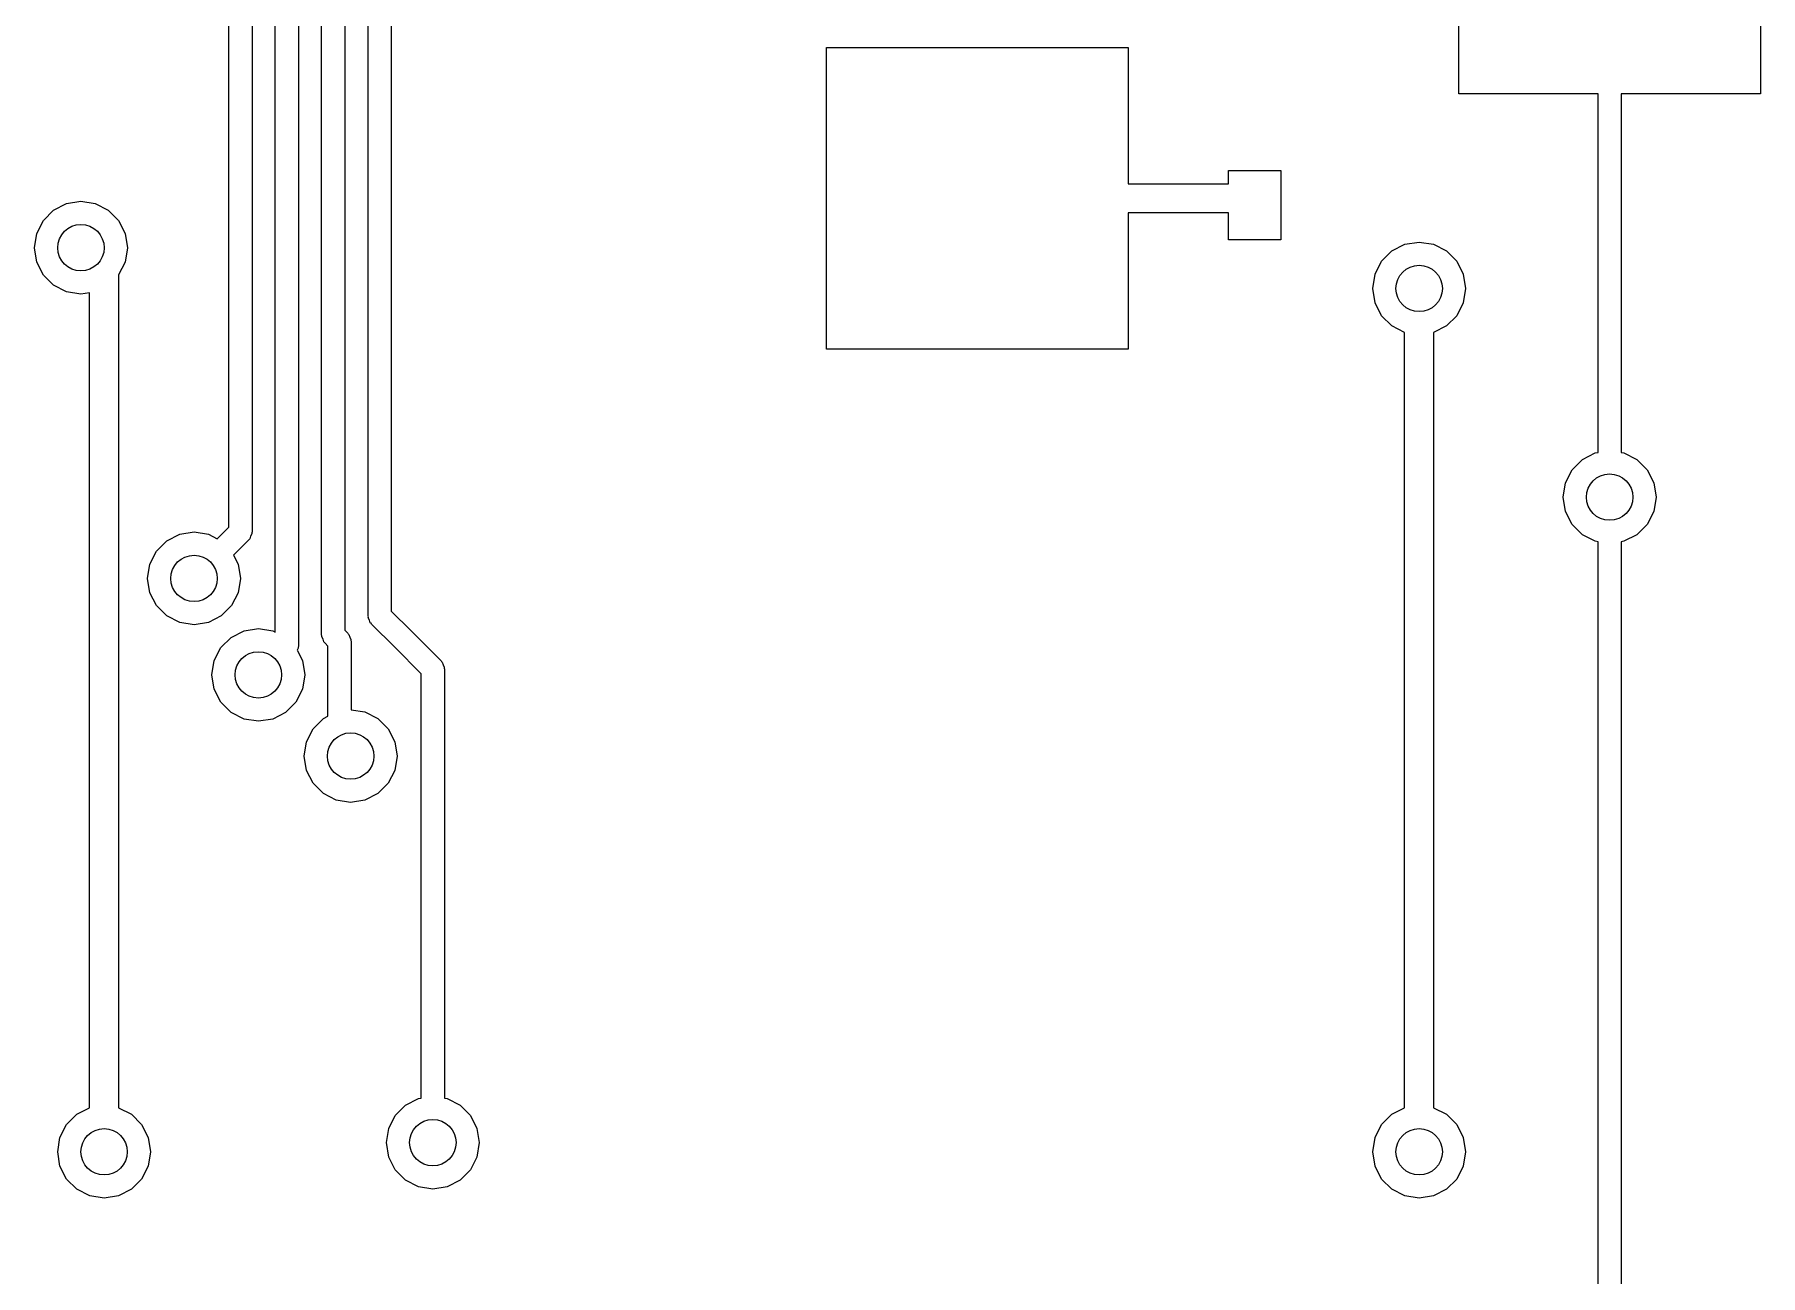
# Model space of a CAD drawing. Extents: x 3.08 to 9.53, y -3.21 to -0.59.
# Drawn here: x 4.41 to 4.996, y -2.189 to -1.768 of the extents above; entities that cross this region are included whole.
import ezdxf

# ---------------------------------------------------------------- set-up
doc = ezdxf.new("R2010")
doc.units = 0
doc.header["$MEASUREMENT"] = 0
doc.layers.add('BLACK', color=7, linetype='CONTINUOUS')

msp = doc.modelspace()

# ---------------------------------------------------------------- linework, layer by layer
at = {"layer": 'BLACK', "linetype": 'CONTINUOUS'}
for p, q in [((4.5315, -1.68642), (4.5315, -1.96384)), ((4.8937, -1.78839), (4.8937, -1.68602)), ((4.99606, -1.68602), (4.99606, -1.78839)), ((4.52362, -1.96547), (4.52362, -1.68805)), ((4.50787, -1.97197), (4.50787, -1.69454)), ((4.51575, -1.69291), (4.51575, -1.97034)), ((4.49213, -1.97096), (4.49213, -1.70244)), ((4.5, -1.70079), (4.5, -1.97583)), ((4.48425, -1.70866), (4.48425, -1.93701)), ((4.47638, -1.93538), (4.47638, -1.71029)), ((4.67913, -1.875), (4.67913, -1.77264)), ((4.67913, -1.77264), (4.78149, -1.77264)), ((4.78149, -1.77264), (4.78149, -1.8189)), ((4.94094, -1.78839), (4.8937, -1.78839)), ((4.94094, -1.91005), (4.94094, -1.78839)), ((4.99606, -1.78839), (4.94882, -1.78839)), ((4.94882, -1.78839), (4.94882, -1.91005)), ((4.81561, -1.8189), (4.81561, -1.8143)), ((4.81561, -1.8143), (4.83333, -1.8143)), ((4.83333, -1.8143), (4.83333, -1.83793)), ((4.78149, -1.8189), (4.81561, -1.8189)), ((4.41694, -1.82781), (4.42133, -1.82557)), ((4.42133, -1.82557), (4.4262, -1.8248)), ((4.4262, -1.8248), (4.43106, -1.82557)), ((4.43106, -1.82557), (4.43545, -1.82781)), ((4.41122, -1.83568), (4.41346, -1.83129)), ((4.41346, -1.83129), (4.41694, -1.82781)), ((4.43545, -1.82781), (4.43894, -1.83129)), ((4.43894, -1.83129), (4.44117, -1.83568)), ((4.81561, -1.82874), (4.78149, -1.82874)), ((4.78149, -1.82874), (4.78149, -1.875)), ((4.81561, -1.83793), (4.81561, -1.82874)), ((4.41045, -1.84055), (4.41122, -1.83568)), ((4.44117, -1.83568), (4.44195, -1.84055)), ((4.83333, -1.83793), (4.81561, -1.83793)), ((4.87538, -1.83939), (4.88025, -1.83862)), ((4.88025, -1.83862), (4.88511, -1.83939)), ((4.41122, -1.84542), (4.41045, -1.84055)), ((4.44195, -1.84055), (4.44117, -1.84542)), ((4.86751, -1.84511), (4.87099, -1.84163)), ((4.87099, -1.84163), (4.87538, -1.83939)), ((4.88511, -1.83939), (4.8895, -1.84163)), ((4.8895, -1.84163), (4.89299, -1.84511)), ((4.41346, -1.84981), (4.41122, -1.84542)), ((4.41694, -1.85329), (4.41346, -1.84981)), ((4.44117, -1.84542), (4.43897, -1.84973)), ((4.43897, -1.84973), (4.43897, -2.13236)), ((4.8645, -1.85437), (4.86527, -1.8495)), ((4.86527, -1.8495), (4.86751, -1.84511)), ((4.89299, -1.84511), (4.89522, -1.8495)), ((4.89522, -1.8495), (4.896, -1.85437)), ((4.42133, -1.85553), (4.41694, -1.85329)), ((4.4262, -1.8563), (4.42133, -1.85553)), ((4.42913, -1.85583), (4.4262, -1.8563)), ((4.42913, -2.13236), (4.42913, -1.85583)), ((4.86527, -1.85924), (4.8645, -1.85437)), ((4.896, -1.85437), (4.89522, -1.85924)), ((4.86751, -1.86363), (4.86527, -1.85924)), ((4.89522, -1.85924), (4.89299, -1.86363)), ((4.87099, -1.86711), (4.86751, -1.86363)), ((4.87533, -1.86932), (4.87099, -1.86711)), ((4.8895, -1.86711), (4.88517, -1.86932)), ((4.89299, -1.86363), (4.8895, -1.86711)), ((4.87533, -2.13236), (4.87533, -1.86932)), ((4.88517, -1.86932), (4.88517, -2.13236)), ((4.78149, -1.875), (4.67913, -1.875)), ((4.93214, -1.91592), (4.93563, -1.91244)), ((4.93563, -1.91244), (4.94002, -1.9102)), ((4.94002, -1.9102), (4.94094, -1.91005)), ((4.94882, -1.91005), (4.94975, -1.9102)), ((4.94975, -1.9102), (4.95414, -1.91244)), ((4.95414, -1.91244), (4.95762, -1.91592)), ((4.92913, -1.92518), (4.9299, -1.92031)), ((4.9299, -1.92031), (4.93214, -1.91592)), ((4.95762, -1.91592), (4.95986, -1.92031)), ((4.95986, -1.92031), (4.96063, -1.92518)), ((4.9299, -1.93004), (4.92913, -1.92518)), ((4.96063, -1.92518), (4.95986, -1.93004)), ((4.93214, -1.93443), (4.9299, -1.93004)), ((4.95986, -1.93004), (4.95762, -1.93443)), ((4.45531, -1.94002), (4.4597, -1.93778)), ((4.4597, -1.93778), (4.46457, -1.93701)), ((4.46457, -1.93701), (4.46943, -1.93778)), ((4.46943, -1.93778), (4.47244, -1.93931)), ((4.47244, -1.93931), (4.47638, -1.93538)), ((4.4842, -1.93762), (4.48378, -1.93845)), ((4.48425, -1.93701), (4.48415, -1.93731)), ((4.48415, -1.93731), (4.4842, -1.93762)), ((4.93563, -1.93792), (4.93214, -1.93443)), ((4.94002, -1.94015), (4.93563, -1.93792)), ((4.95414, -1.93792), (4.94975, -1.94015)), ((4.95762, -1.93443), (4.95414, -1.93792)), ((4.44959, -1.94789), (4.45183, -1.9435)), ((4.45183, -1.9435), (4.45531, -1.94002)), ((4.4831, -1.93979), (4.47801, -1.94488)), ((4.48324, -1.93951), (4.4831, -1.93979)), ((4.4835, -1.93932), (4.48324, -1.93951)), ((4.48378, -1.93845), (4.4835, -1.93932)), ((4.94094, -1.9403), (4.94002, -1.94015)), ((4.94094, -2.35531), (4.94094, -1.9403)), ((4.94975, -1.94015), (4.94882, -1.9403)), ((4.94882, -1.9403), (4.94882, -2.35531)), ((4.44882, -1.95276), (4.44959, -1.94789)), ((4.47801, -1.94488), (4.47954, -1.94789)), ((4.47954, -1.94789), (4.48031, -1.95276)), ((4.44959, -1.95762), (4.44882, -1.95276)), ((4.48031, -1.95276), (4.47954, -1.95762)), ((4.45183, -1.96201), (4.44959, -1.95762)), ((4.47954, -1.95762), (4.47731, -1.96201)), ((4.45531, -1.9655), (4.45183, -1.96201)), ((4.4597, -1.96773), (4.45531, -1.9655)), ((4.47382, -1.9655), (4.46943, -1.96773)), ((4.47731, -1.96201), (4.47382, -1.9655)), ((4.52372, -1.96577), (4.52362, -1.96547)), ((4.52367, -1.96609), (4.52372, -1.96577)), ((4.52409, -1.96691), (4.52367, -1.96609)), ((4.52437, -1.96778), (4.52409, -1.96691)), ((4.5315, -1.96384), (4.53822, -1.97056)), ((4.46457, -1.9685), (4.4597, -1.96773)), ((4.46943, -1.96773), (4.46457, -1.9685)), ((4.47365, -1.97624), (4.47714, -1.97276)), ((4.47714, -1.97276), (4.48153, -1.97052)), ((4.48153, -1.97052), (4.48639, -1.96975)), ((4.48639, -1.96975), (4.49126, -1.97052)), ((4.49126, -1.97052), (4.49213, -1.97096)), ((4.50797, -1.97227), (4.50787, -1.97197)), ((4.50792, -1.97258), (4.50797, -1.97227)), ((4.50834, -1.9734), (4.50792, -1.97258)), ((4.50863, -1.97428), (4.50834, -1.9734)), ((4.51575, -1.97034), (4.51672, -1.97131)), ((4.51672, -1.97131), (4.51686, -1.97159)), ((4.51686, -1.97159), (4.51712, -1.97178)), ((4.51712, -1.97178), (4.5174, -1.97265)), ((4.5174, -1.97265), (4.51782, -1.97347)), ((4.51782, -1.97347), (4.51777, -1.97379)), ((4.52463, -1.96797), (4.52437, -1.96778)), ((4.52478, -1.96825), (4.52463, -1.96797)), ((4.53265, -1.97613), (4.52478, -1.96825)), ((4.53822, -1.97056), (4.53822, -1.97056)), ((4.53822, -1.97056), (4.54839, -1.98073)), ((4.47142, -1.98063), (4.47365, -1.97624)), ((4.49995, -1.97645), (4.4996, -1.97714)), ((4.4996, -1.97714), (4.50137, -1.98063)), ((4.5, -1.97583), (4.4999, -1.97613)), ((4.4999, -1.97613), (4.49995, -1.97645)), ((4.50888, -1.97447), (4.50863, -1.97428)), ((4.50903, -1.97475), (4.50888, -1.97447)), ((4.51, -1.97572), (4.50903, -1.97475)), ((4.51, -1.99951), (4.51, -1.97572)), ((4.51777, -1.97379), (4.51787, -1.97409)), ((4.51787, -1.97409), (4.51787, -1.99731)), ((4.54166, -1.98514), (4.53265, -1.97613)), ((4.53265, -1.97613), (4.53265, -1.97613)), ((4.47065, -1.9855), (4.47142, -1.98063)), ((4.50137, -1.98063), (4.50214, -1.9855)), ((4.54166, -2.1291), (4.54166, -1.98514)), ((4.54839, -1.98073), (4.54853, -1.98101)), ((4.54853, -1.98101), (4.54879, -1.9812)), ((4.54879, -1.9812), (4.54907, -1.98208)), ((4.54907, -1.98208), (4.54949, -1.9829)), ((4.54949, -1.9829), (4.54944, -1.98321)), ((4.54944, -1.98321), (4.54954, -1.98351)), ((4.54954, -1.98351), (4.54954, -2.1291)), ((4.47142, -1.99036), (4.47065, -1.9855)), ((4.47365, -1.99475), (4.47142, -1.99036)), ((4.50137, -1.99036), (4.49914, -1.99475)), ((4.50214, -1.9855), (4.50137, -1.99036)), ((4.47714, -1.99824), (4.47365, -1.99475)), ((4.49914, -1.99475), (4.49565, -1.99824)), ((4.48153, -2.00047), (4.47714, -1.99824)), ((4.48639, -2.00125), (4.48153, -2.00047)), ((4.49126, -2.00047), (4.48639, -2.00125)), ((4.49565, -1.99824), (4.49126, -2.00047)), ((4.50497, -2.00378), (4.50846, -2.0003)), ((4.50846, -2.0003), (4.51, -1.99951)), ((4.51787, -1.99731), (4.52258, -1.99806)), ((4.52258, -1.99806), (4.52697, -2.0003)), ((4.52697, -2.0003), (4.53045, -2.00378)), ((4.50197, -2.01304), (4.50274, -2.00817)), ((4.50274, -2.00817), (4.50497, -2.00378)), ((4.53045, -2.00378), (4.53269, -2.00817)), ((4.53269, -2.00817), (4.53346, -2.01304)), ((4.50274, -2.0179), (4.50197, -2.01304)), ((4.53346, -2.01304), (4.53269, -2.0179)), ((4.50497, -2.02229), (4.50274, -2.0179)), ((4.53269, -2.0179), (4.53045, -2.02229)), ((4.50846, -2.02578), (4.50497, -2.02229)), ((4.51285, -2.02801), (4.50846, -2.02578)), ((4.52697, -2.02578), (4.52258, -2.02801)), ((4.53045, -2.02229), (4.52697, -2.02578)), ((4.51771, -2.02878), (4.51285, -2.02801)), ((4.52258, -2.02801), (4.51771, -2.02878)), ((4.53286, -2.13497), (4.53635, -2.13148)), ((4.53635, -2.13148), (4.54074, -2.12925)), ((4.54074, -2.12925), (4.54166, -2.1291)), ((4.54954, -2.1291), (4.55047, -2.12925)), ((4.55047, -2.12925), (4.55486, -2.13148)), ((4.55486, -2.13148), (4.55834, -2.13497)), ((4.42131, -2.13805), (4.4248, -2.13457)), ((4.4248, -2.13457), (4.42913, -2.13236)), ((4.43897, -2.13236), (4.44331, -2.13457)), ((4.44331, -2.13457), (4.44679, -2.13805)), ((4.53062, -2.13936), (4.53286, -2.13497)), ((4.55834, -2.13497), (4.56058, -2.13936)), ((4.86751, -2.13805), (4.87099, -2.13457)), ((4.87099, -2.13457), (4.87533, -2.13236)), ((4.88517, -2.13236), (4.8895, -2.13457)), ((4.8895, -2.13457), (4.89299, -2.13805)), ((4.41831, -2.14731), (4.41908, -2.14244)), ((4.41908, -2.14244), (4.42131, -2.13805)), ((4.44679, -2.13805), (4.44903, -2.14244)), ((4.44903, -2.14244), (4.4498, -2.14731)), ((4.52985, -2.14422), (4.53062, -2.13936)), ((4.56058, -2.13936), (4.56135, -2.14422)), ((4.8645, -2.14731), (4.86527, -2.14244)), ((4.86527, -2.14244), (4.86751, -2.13805)), ((4.89299, -2.13805), (4.89522, -2.14244)), ((4.89522, -2.14244), (4.896, -2.14731)), ((4.41908, -2.15218), (4.41831, -2.14731)), ((4.4498, -2.14731), (4.44903, -2.15218)), ((4.53062, -2.14909), (4.52985, -2.14422)), ((4.53286, -2.15348), (4.53062, -2.14909)), ((4.56058, -2.14909), (4.55834, -2.15348)), ((4.56135, -2.14422), (4.56058, -2.14909)), ((4.86527, -2.15218), (4.8645, -2.14731)), ((4.896, -2.14731), (4.89522, -2.15218)), ((4.42131, -2.15657), (4.41908, -2.15218)), ((4.44903, -2.15218), (4.44679, -2.15657)), ((4.53635, -2.15696), (4.53286, -2.15348)), ((4.55834, -2.15348), (4.55486, -2.15696)), ((4.86751, -2.15657), (4.86527, -2.15218)), ((4.89522, -2.15218), (4.89299, -2.15657)), ((4.4248, -2.16005), (4.42131, -2.15657)), ((4.42919, -2.16229), (4.4248, -2.16005)), ((4.44331, -2.16005), (4.43892, -2.16229)), ((4.44679, -2.15657), (4.44331, -2.16005)), ((4.54074, -2.1592), (4.53635, -2.15696)), ((4.5456, -2.15997), (4.54074, -2.1592)), ((4.55047, -2.1592), (4.5456, -2.15997)), ((4.55486, -2.15696), (4.55047, -2.1592)), ((4.87099, -2.16005), (4.86751, -2.15657)), ((4.87538, -2.16229), (4.87099, -2.16005)), ((4.8895, -2.16005), (4.88511, -2.16229)), ((4.89299, -2.15657), (4.8895, -2.16005)), ((4.43405, -2.16306), (4.42919, -2.16229)), ((4.43892, -2.16229), (4.43405, -2.16306)), ((4.88025, -2.16306), (4.87538, -2.16229)), ((4.88511, -2.16229), (4.88025, -2.16306))]:
    msp.add_line(p, q, dxfattribs=at)
at = {"layer": 'BLACK'}
for centre in [(4.4262, -1.84055), (4.88025, -1.85437), (4.94488, -1.92518), (4.46457, -1.95276), (4.48639, -1.9855), (4.51771, -2.01304), (4.5456, -2.14422), (4.43405, -2.14731), (4.88025, -2.14731)]:
    msp.add_circle(centre, 0.007874, dxfattribs=at)

doc.saveas('drawing.dxf')
